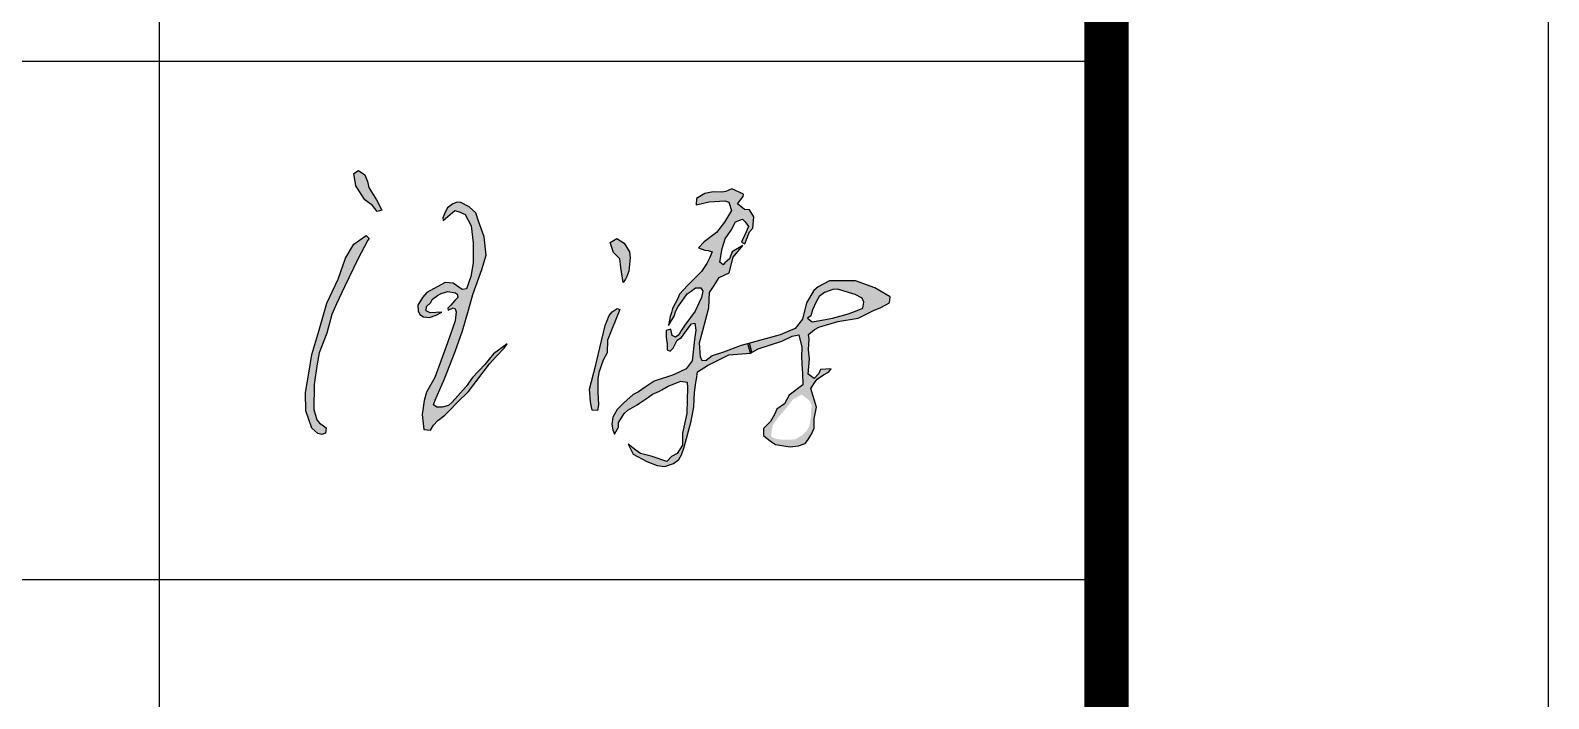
# Model space of a CAD drawing. Extents: x 1680110 to 4798266, y 269661 to 1249705.
# Drawn here: x 2473352 to 2480218, y 528211 to 531231 of the extents above; entities that cross this region are included whole.
import ezdxf

# ---------------------------------------------------------------- set-up
doc = ezdxf.new("R2010")
doc.units = 0
doc.header["$LTSCALE"] = 1000
doc.header["$MEASUREMENT"] = 0
for name, color, linetype in [('PUB_TEXT', 7, 'Continuous'), ('PUB_TITLE', 4, 'Continuous'), ('图框', 4, 'Continuous')]:
    doc.layers.add(name, color=color, linetype=linetype)

msp = doc.modelspace()

# ---------------------------------------------------------------- hatches: boundary and pattern name
at = {"layer": 'PUB_TEXT'}
h = msp.add_hatch(color=4, dxfattribs=at)
h.paths.add_polyline_path([(2474832.3, 530196.6), (2474882.9, 530291.4), (2474870.5, 530303.9), (2474815.2, 530264), (2474777, 530202), (2474744.2, 530106.1), (2474692.2, 529997.5), (2474656.8, 529871.5), (2474624.2, 529766.6), (2474611.2, 529681.2), (2474596.7, 529594.8), (2474597.3, 529510.7), (2474623.9, 529433.6), (2474652.3, 529409), (2474670, 529403.9), (2474687.1, 529410.9), (2474689.7, 529434.2), (2474671.3, 529447.5), (2474650.1, 529460.2), (2474633.9, 529517.8), (2474634.8, 529630.7), (2474648.1, 529723.4), (2474657.7, 529773.8), (2474692.7, 529862.8), (2474715.3, 529946.9), (2474735.7, 529994.4), (2474772.7, 530071.8)])
h.paths.add_polyline_path([(2474895.2, 530500.8), (2474882, 530520.1), (2474877, 530548.4), (2474863.8, 530577.8), (2474835.4, 530597.1), (2474814.1, 530583.9), (2474823.2, 530528.2), (2474864.8, 530464.3), (2474898.3, 530440), (2474920.6, 530411.6), (2474941.9, 530418.7), (2474917.5, 530465.3)])
h = msp.add_hatch(color=4, dxfattribs=at)
h.paths.add_polyline_path([(2476414.8, 529715.8), (2476511.1, 529765.2), (2476607.9, 529772.7), (2476596.5, 529815.3), (2476566.9, 529807.4), (2476486.6, 529777.3), (2476435.3, 529760.6), (2476407.4, 529739.4), (2476389.6, 529737.2), (2476381.8, 529755), (2476378.4, 529818.5), (2476392.9, 529874.3), (2476419.7, 529976.8), (2476422.7, 530045.8), (2476443.8, 530078.3), (2476467.3, 530114.5), (2476511.7, 530134.7), (2476530.2, 530206), (2476573.4, 530258.8), (2476525.3, 530229.6), (2476513.1, 530198.7), (2476492, 530180.6), (2476484.3, 530170.7), (2476470.5, 530183.9), (2476481, 530245.5), (2476494.2, 530288.4), (2476520.6, 530327.4), (2476540.4, 530364.8), (2476572.4, 530376.9), (2476583.9, 530365.4), (2476598.8, 530343.9), (2476583.4, 530306.5), (2476572.4, 530283.5), (2476568.5, 530273.6), (2476583.4, 530266.4), (2476604.3, 530320.8), (2476619.7, 530336.8), (2476623.6, 530387.4), (2476604, 530419.2), (2476581, 530422), (2476550.4, 530447), (2476575.4, 530479.7), (2476577.5, 530490.8), (2476523.9, 530515.2), (2476497.5, 530503.3), (2476478.7, 530499.2), (2476440.4, 530500.6), (2476402.1, 530493.6), (2476363.9, 530470.6), (2476362.3, 530443), (2476421.5, 530455.8), (2476491.9, 530460.6), (2476511.1, 530454.2), (2476522.3, 530417.5), (2476490.3, 530364.7), (2476455.1, 530316.8), (2476399.1, 530275.2), (2476373.5, 530248.1), (2476401.4, 530238.2), (2476417.5, 530236), (2476435.3, 530229.9), (2476423.6, 530201.6), (2476411.4, 530176.6), (2476387.5, 530141.1), (2476323.9, 530078.3), (2476287.1, 530038.7), (2476280.5, 530018.4), (2476256.5, 529974), (2476251, 529956), (2476245.8, 529938.3), (2476238, 529897.2), (2476263.1, 529939.1), (2476271.5, 529962.8), (2476281.9, 529983.4), (2476298.6, 530005.6), (2476308.5, 530020.9), (2476322.3, 530039.6), (2476339.6, 530052.4), (2476359.8, 530067.7), (2476383.5, 530066.7), (2476392.8, 530052.9), (2476387.4, 530023.8), (2476375.6, 529998.2), (2476358.3, 529961.3), (2476312, 529898.7), (2476296.2, 529876.5), (2476284.3, 529854.4), (2476268.6, 529844), (2476254.3, 529852.4), (2476247.9, 529880.5), (2476227.2, 529873.8), (2476227.2, 529844.5), (2476231.5, 529812.8), (2476231.5, 529787.2), (2476245.3, 529780.4), (2476259, 529795.3), (2476276.4, 529830.2), (2476295.8, 529843.3), (2476326.9, 529884.4), (2476341.9, 529904.3), (2476356.9, 529907.5), (2476361.8, 529875.7), (2476355, 529833.3), (2476344.9, 529737.5), (2476316.9, 529701.4), (2476260.8, 529674.7), (2476172.3, 529646), (2476132.2, 529618.5), (2476102.2, 529597.2), (2476078.6, 529585.4), (2476035.2, 529547.1), (2476006, 529517.2), (2475985.6, 529482.6), (2475981.6, 529451.2), (2475986.3, 529425.3), (2475993.4, 529406.4), (2476011.5, 529437.8), (2476012.3, 529458.3), (2476024.9, 529479.5), (2476037.5, 529499.2), (2476053.2, 529514.1), (2476095.7, 529538.5), (2476105.9, 529545.5), (2476147.7, 529573.8), (2476165, 529586.4), (2476197.2, 529599.8), (2476207.5, 529606.1), (2476235.8, 529622.6), (2476271.2, 529636.7), (2476293.2, 529645.4), (2476321.6, 529641.5), (2476323.1, 529614.7), (2476321.6, 529562.8), (2476320, 529499.9), (2476301.1, 529410.6), (2476301.1, 529356.9), (2476276.5, 529318.9), (2476250.8, 529304.4), (2476230.6, 529283.2), (2476159, 529306.6), (2476110.9, 529318.9), (2476089.7, 529333.5), (2476055, 529361.4), (2476077.4, 529315.6), (2476139.6, 529282.4), (2476186, 529263.7), (2476221.4, 529259.2), (2476259.6, 529273.6), (2476283.9, 529291.3), (2476296.6, 529312.8), (2476309.3, 529346.5), (2476340.8, 529464.8), (2476352.6, 529529.2), (2476355.8, 529594.4), (2476362, 529639.1), (2476364.4, 529654.8), (2476369.1, 529687.8)])
h.paths.add_polyline_path([(2476749.8, 529826.7), (2476797.6, 529849.3), (2476827.7, 529855.6), (2476841.3, 529798.5), (2476839.5, 529755.2), (2476842.2, 529697.9), (2476843.9, 529682.9), (2476845.7, 529629), (2476782.8, 529581.8), (2476762.5, 529543), (2476727.2, 529519.2), (2476716.6, 529494.5), (2476699, 529463.6), (2476667.2, 529431.9), (2476667.2, 529400.1), (2476677.8, 529390.4), (2476704.2, 529371.9), (2476721, 529359.6), (2476788.1, 529348.1), (2476826.1, 529353.4), (2476855.2, 529364), (2476865.8, 529377.2), (2476884.3, 529406.3), (2476895.8, 529432.8), (2476895.8, 529475.1), (2476907.3, 529528), (2476881.7, 529612.7), (2476901.1, 529642.7), (2476910.8, 529655), (2476938.2, 529673.5), (2476961.1, 529686.8), (2476973.5, 529701.8), (2476924.6, 529698.5), (2476918.1, 529680.6), (2476895.8, 529657.9), (2476869.2, 529676.7), (2476875.4, 529746.8), (2476871.6, 529787.6), (2476873.5, 529836.6), (2476871, 529856.4), (2476897.7, 529879.3), (2476918.1, 529889.9), (2477003.1, 529915.5), (2477095.6, 529930), (2477164.8, 529964.5), (2477198.3, 529979), (2477237.3, 530000.2), (2477240.6, 530026.9), (2477170.4, 530067.1), (2477083.4, 530099.4), (2477000.8, 530098.3), (2476965.1, 530098.3), (2476914.9, 530071.5), (2476894.9, 530054.8), (2476862.5, 529999.1), (2476843.5, 529925.5), (2476811.2, 529883.2), (2476742, 529854.2), (2476603.3, 529817.1), (2476614.3, 529776.1), (2476643, 529791.5)])
h.paths.add_polyline_path([(2476867, 529930.9), (2476880.8, 529940.5), (2476889.4, 529967.8), (2476905.8, 530004.5), (2476919.8, 530028.7), (2476943.3, 530045.9), (2476980.8, 530059.1), (2477001.9, 530060.7), (2477082, 530037.1), (2477112.9, 530021), (2477121.5, 530001.9), (2477116, 529974.7), (2477075.2, 529958.7), (2477045.5, 529948.8), (2476980, 529930.3), (2476931.2, 529921.6), (2476888, 529913.6)], flags=16)
h.paths.add_polyline_path([(2476821.6, 529574.4), (2476840.4, 529584.1), (2476875.8, 529557.7), (2476886.3, 529532.7), (2476882.1, 529513.2), (2476882.1, 529484.1), (2476875.1, 529443.1), (2476861.9, 529420.9), (2476845.2, 529403.5), (2476809.8, 529382), (2476749.3, 529381.3), (2476729.2, 529384.1), (2476711.8, 529388.9), (2476701.3, 529398.6), (2476709, 529445.9), (2476731.9, 529479.2), (2476761.1, 529512.6), (2476800.8, 529562.6)], flags=16)
h.paths.add_polyline_path([(2476603.3, 529817.1), (2476596.5, 529815.3), (2476607.9, 529772.7), (2476614.3, 529776.1)], flags=17)
msp.add_hatch(color=4, dxfattribs=at).paths.add_polyline_path([(2475277.8, 529959.5), (2475272.2, 529918.8), (2475237.6, 529818.8), (2475181, 529661.7), (2475142.5, 529596.3), (2475132.6, 529557.8), (2475123.7, 529495.1), (2475130.8, 529427.1), (2475161.3, 529424.4), (2475175.6, 529446.8), (2475194.5, 529468.3), (2475225.8, 529492.5), (2475247.3, 529512.2), (2475280.5, 529548), (2475333.4, 529599), (2475366.5, 529642.9), (2475428.4, 529723.5), (2475459.7, 529758.4), (2475494.7, 529795.1), (2475508.1, 529813.9), (2475445.5, 529769.3), (2475407.3, 529720.9), (2475351.9, 529662.6), (2475322.7, 529621), (2475259.7, 529549.9), (2475242.9, 529535.4), (2475214.4, 529528.7), (2475189.7, 529527.6), (2475174.6, 529538.2), (2475182.5, 529560), (2475224, 529655.4), (2475272.6, 529779.3), (2475305.9, 529872.6), (2475332.7, 529965.8), (2475352.5, 530037.9), (2475393.7, 530150.6), (2475412.6, 530215.2), (2475404, 530298.3), (2475378.3, 530368.5), (2475367, 530406.2), (2475336.2, 530433.8), (2475299.1, 530453.3), (2475282.2, 530454.5), (2475262.7, 530447.6), (2475238.8, 530429.4), (2475228.8, 530411.8), (2475217.5, 530383.6), (2475219.1, 530371.9), (2475272.1, 530416.2), (2475294.8, 530409.4), (2475318.7, 530398), (2475345.9, 530346.8), (2475354.9, 530270.5), (2475354.2, 530180.5), (2475344.1, 530118.9), (2475323.9, 530063.5), (2475304.4, 530059.9), (2475263.7, 530088.6), (2475226.9, 530091.1), (2475191.1, 530072.5), (2475145.2, 530045.8), (2475124.4, 530023.2), (2475104.4, 529989.1), (2475105.3, 529963.4), (2475113.7, 529946.2), (2475129.2, 529936.9), (2475156.3, 529933.3), (2475187.3, 529943.1), (2475212.1, 529957.2), (2475160.3, 529953.7), (2475142.1, 529963.4), (2475142.5, 529983.4), (2475160.7, 529998.9), (2475170.5, 530015.7), (2475202.1, 530040.4), (2475239.6, 530050.7), (2475279.6, 530044.7), (2475285.3, 530023.2), (2475271.5, 530009.5), (2475252.9, 529989.1), (2475240.1, 529975), (2475241.8, 529966.6), (2475270, 529980.6)])
h = msp.add_hatch(color=4, dxfattribs=at)
h.paths.add_polyline_path([(2476005.5, 529974.6), (2475983.6, 529958.3), (2475968.6, 529942.7), (2475951.1, 529897.6), (2475926.6, 529795.9), (2475909, 529719.8), (2475880.8, 529608.6), (2475885, 529551.6), (2475892.8, 529514.3), (2475916.7, 529512.9), (2475921.6, 529538.9), (2475918.1, 529595.9), (2475918.7, 529655.5), (2475922.6, 529684.2), (2475942.5, 529740.8), (2475961, 529773.6), (2475962.4, 529830.6), (2476017.9, 529969.6)])
h.paths.add_polyline_path([(2476016.9, 530198.4), (2476022.8, 530159.2), (2476032.8, 530092), (2476043.9, 530107.1), (2476048.9, 530118.1), (2476058.9, 530143.2), (2476064.9, 530202.3), (2476060.9, 530229.4), (2476036.8, 530269.5), (2476003.7, 530289.6), (2475973.6, 530272.5), (2475989.7, 530226.4)])

# ---------------------------------------------------------------- linework, layer by layer
at = {"layer": 'PUB_TEXT', "color": 4}
for p, q in [((2476607.9, 529772.7), (2476596.5, 529815.3)), ((2476614.3, 529776.1), (2476603.3, 529817.1))]:
    msp.add_line(p, q, dxfattribs=at)
for points in [[(2474864.8, 530464.3), (2474823.2, 530528.2), (2474814.1, 530583.9), (2474835.4, 530597.1), (2474863.8, 530577.8), (2474877, 530548.4), (2474882, 530520.1), (2474895.2, 530500.8), (2474917.5, 530465.3), (2474941.9, 530418.7), (2474920.6, 530411.6), (2474898.3, 530440), (2474864.8, 530464.3)], [(2475219.1, 530371.9), (2475272.1, 530416.2), (2475294.8, 530409.4), (2475318.7, 530398), (2475345.9, 530346.8), (2475354.9, 530270.5), (2475354.2, 530180.5), (2475344.1, 530118.9), (2475323.9, 530063.5), (2475304.4, 530059.9), (2475263.7, 530088.6), (2475226.9, 530091.1), (2475191.1, 530072.5), (2475145.2, 530045.8), (2475124.4, 530023.2), (2475104.4, 529989.1), (2475105.3, 529963.4), (2475113.7, 529946.2), (2475129.2, 529936.9), (2475156.3, 529933.3), (2475187.3, 529943.1), (2475212.1, 529957.2), (2475160.3, 529953.7), (2475142.1, 529963.4), (2475142.5, 529983.4), (2475160.7, 529998.9), (2475170.5, 530015.7), (2475192.6, 530033), (2475209, 530042.3), (2475239.6, 530050.7), (2475275.1, 530045.4), (2475281.3, 530038.3), (2475285.3, 530023.2), (2475271.5, 530009.5), (2475252.9, 529989.1), (2475240.1, 529975), (2475241.8, 529966.6), (2475263.1, 529977.2), (2475272.9, 529972.8), (2475277.8, 529959.5), (2475272.2, 529918.8), (2475237.6, 529818.8), (2475181, 529661.7), (2475142.5, 529596.3), (2475132.6, 529557.8), (2475123.7, 529495.1), (2475130.8, 529427.1), (2475161.3, 529424.4), (2475175.6, 529446.8), (2475194.5, 529468.3), (2475225.8, 529492.5), (2475247.3, 529512.2), (2475280.5, 529548), (2475333.4, 529599), (2475366.5, 529642.9), (2475428.4, 529723.5), (2475459.7, 529758.4), (2475494.7, 529795.1), (2475508.1, 529813.9), (2475445.5, 529769.3), (2475407.3, 529720.9), (2475351.9, 529662.6), (2475322.7, 529621), (2475259.7, 529549.9), (2475242.9, 529535.4), (2475214.4, 529528.7), (2475189.7, 529527.6), (2475174.6, 529538.2), (2475182.5, 529560), (2475224, 529655.4), (2475272.6, 529779.3), (2475305.9, 529872.6), (2475332.7, 529965.8), (2475352.5, 530037.9), (2475393.7, 530150.6), (2475412.6, 530215.2), (2475404, 530298.3), (2475378.3, 530368.5), (2475367, 530406.2), (2475336.2, 530433.8), (2475299.1, 530453.3), (2475282.2, 530454.5), (2475262.7, 530447.6), (2475238.8, 530429.4), (2475228.8, 530411.8), (2475217.5, 530383.6), (2475217.5, 530383.6), (2475219.1, 530371.9)], [(2474878.4, 530283), (2474832.3, 530196.6), (2474772.7, 530071.8), (2474735.7, 529994.4), (2474715.3, 529946.9), (2474692.7, 529862.8), (2474657.7, 529773.8), (2474648.1, 529723.4), (2474634.8, 529630.7), (2474633.9, 529517.8), (2474647.3, 529470.3), (2474658.7, 529455.1), (2474671.3, 529447.5), (2474689.7, 529434.2), (2474689.7, 529434.2), (2474687.1, 529410.9), (2474670, 529403.9), (2474652.3, 529409), (2474623.9, 529433.6), (2474597.3, 529510.7), (2474596.7, 529594.8), (2474611.2, 529681.2), (2474624.2, 529766.6), (2474656.8, 529871.5), (2474692.2, 529997.5), (2474744.2, 530106.1), (2474777, 530202), (2474815.2, 530264), (2474870.5, 530303.9), (2474884.5, 530289.9), (2474878.4, 530283)], [(2476032.8, 530092), (2476022.8, 530159.2), (2476016.9, 530198.4), (2475989.7, 530226.4), (2475973.6, 530272.5), (2476003.7, 530289.6), (2476036.8, 530269.5), (2476060.9, 530229.4), (2476064.9, 530202.3), (2476058.9, 530143.2), (2476048.9, 530118.1), (2476043.9, 530107.1), (2476032.8, 530092)], [(2476867, 529930.9), (2476888, 529913.6), (2476931.2, 529921.6), (2476980, 529930.3), (2477045.5, 529948.8), (2477075.2, 529958.7), (2477116, 529974.7), (2477121.5, 530001.9), (2477112.9, 530021), (2477082, 530037.1), (2477001.9, 530060.7), (2476980.8, 530059.1), (2476943.3, 530045.9), (2476919.8, 530028.7), (2476905.8, 530004.5), (2476889.4, 529967.8), (2476880.8, 529940.5), (2476867, 529930.9)], [(2476017.9, 529969.6), (2475962.4, 529830.6), (2475961, 529773.6), (2475942.5, 529740.8), (2475922.6, 529684.2), (2475918.7, 529655.5), (2475918.1, 529595.9), (2475921.6, 529538.9), (2475916.7, 529512.9), (2475916.7, 529512.9), (2475892.8, 529514.3), (2475885, 529551.6), (2475880.8, 529608.6), (2475909, 529719.8), (2475926.6, 529795.9), (2475951.1, 529897.6), (2475968.6, 529942.7), (2475983.6, 529958.3), (2476005.5, 529974.6), (2476017.9, 529969.6)]]:
    msp.add_lwpolyline(points, dxfattribs=at)
msp.add_lwpolyline([(2476362.3, 530443), (2476421.5, 530455.8), (2476491.9, 530460.6), (2476511.1, 530454.2), (2476522.3, 530417.5), (2476490.3, 530364.7), (2476455.1, 530316.8), (2476399.1, 530275.2), (2476399.1, 530275.2), (2476373.5, 530248.1), (2476401.4, 530238.2), (2476417.5, 530236), (2476435.3, 530229.9), (2476423.6, 530201.6), (2476411.4, 530176.6), (2476387.5, 530141.1), (2476323.9, 530078.3), (2476287.1, 530038.7), (2476280.5, 530018.4), (2476256.5, 529974), (2476251, 529956), (2476245.8, 529938.3), (2476238, 529897.2), (2476263.1, 529939.1), (2476271.5, 529962.8), (2476281.9, 529983.4), (2476298.6, 530005.6), (2476308.5, 530020.9), (2476322.3, 530039.6), (2476339.6, 530052.4), (2476359.8, 530067.7), (2476383.5, 530066.7), (2476392.8, 530052.9), (2476387.4, 530023.8), (2476375.6, 529998.2), (2476358.3, 529961.3), (2476312, 529898.7), (2476296.2, 529876.5), (2476284.3, 529854.4), (2476268.6, 529844), (2476254.3, 529852.4), (2476247.9, 529880.5), (2476227.2, 529873.8), (2476227.2, 529844.5), (2476231.5, 529812.8), (2476231.5, 529787.2), (2476245.3, 529780.4), (2476259, 529795.3), (2476276.4, 529830.2), (2476295.8, 529843.3), (2476326.9, 529884.4), (2476341.9, 529904.3), (2476356.9, 529907.5), (2476361.8, 529875.7), (2476355, 529833.3), (2476344.9, 529737.5), (2476316.9, 529701.4), (2476260.8, 529674.7), (2476172.3, 529646), (2476132.2, 529618.5), (2476102.2, 529597.2), (2476078.6, 529585.4), (2476035.2, 529547.1), (2476006, 529517.2), (2475985.6, 529482.6), (2475981.6, 529451.2), (2475986.3, 529425.3), (2475993.4, 529406.4), (2475993.4, 529406.4), (2476011.5, 529437.8), (2476012.3, 529458.3), (2476024.9, 529479.5), (2476037.5, 529499.2), (2476053.2, 529514.1), (2476095.7, 529538.5), (2476105.9, 529545.5), (2476147.7, 529573.8), (2476165, 529586.4), (2476197.2, 529599.8), (2476207.5, 529606.1), (2476235.8, 529622.6), (2476271.2, 529636.7), (2476293.2, 529645.4), (2476321.6, 529641.5), (2476323.1, 529614.7), (2476321.6, 529562.8), (2476320, 529499.9), (2476301.1, 529410.6), (2476301.1, 529356.9), (2476276.5, 529318.9), (2476250.8, 529304.4), (2476230.6, 529283.2), (2476159, 529306.6), (2476110.9, 529318.9), (2476089.7, 529333.5), (2476055, 529361.4), (2476055, 529361.4), (2476077.4, 529315.6), (2476139.6, 529282.4), (2476186, 529263.7), (2476221.4, 529259.2), (2476259.6, 529273.6), (2476283.9, 529291.3), (2476296.6, 529312.8), (2476309.3, 529346.5), (2476340.8, 529464.8), (2476352.6, 529529.2), (2476355.8, 529594.4), (2476362, 529639.1), (2476364.4, 529654.8), (2476369.1, 529687.8), (2476414.8, 529715.8), (2476511.1, 529765.2), (2476607.9, 529772.7), (2476643, 529791.5), (2476749.8, 529826.7), (2476797.6, 529849.3), (2476827.7, 529855.6), (2476841.3, 529798.5), (2476839.5, 529755.2), (2476842.2, 529697.9), (2476843.9, 529682.9), (2476845.7, 529629), (2476782.8, 529581.8), (2476762.5, 529543), (2476727.2, 529519.2), (2476716.6, 529494.5), (2476699, 529463.6), (2476667.2, 529431.9), (2476667.2, 529400.1), (2476677.8, 529390.4), (2476704.2, 529371.9), (2476721, 529359.6), (2476788.1, 529348.1), (2476826.1, 529353.4), (2476855.2, 529364), (2476865.8, 529377.2), (2476884.3, 529406.3), (2476895.8, 529432.8), (2476895.8, 529475.1), (2476907.3, 529528), (2476881.7, 529612.7), (2476901.1, 529642.7), (2476910.8, 529655), (2476938.2, 529673.5), (2476961.1, 529686.8), (2476973.5, 529701.8), (2476924.6, 529698.5), (2476918.1, 529680.6), (2476895.8, 529657.9), (2476869.2, 529676.7), (2476875.4, 529746.8), (2476871.6, 529787.6), (2476873.5, 529836.6), (2476871, 529856.4), (2476897.7, 529879.3), (2476918.1, 529889.9), (2477003.1, 529915.5), (2477095.6, 529930), (2477164.8, 529964.5), (2477198.3, 529979), (2477237.3, 530000.2), (2477240.6, 530026.9), (2477170.4, 530067.1), (2477170.4, 530067.1), (2477083.4, 530099.4), (2477000.8, 530098.3), (2476965.1, 530098.3), (2476914.9, 530071.5), (2476894.9, 530054.8), (2476862.5, 529999.1), (2476843.5, 529925.5), (2476843.5, 529925.5), (2476811.2, 529883.2), (2476742, 529854.2), (2476566.9, 529807.4), (2476486.6, 529777.3), (2476435.3, 529760.6), (2476407.4, 529739.4), (2476389.6, 529737.2), (2476381.8, 529755), (2476378.4, 529818.5), (2476392.9, 529874.3), (2476419.7, 529976.8), (2476422.7, 530045.8), (2476443.8, 530078.3), (2476467.3, 530114.5), (2476511.7, 530134.7), (2476530.2, 530206), (2476573.4, 530258.8), (2476525.3, 530229.6), (2476513.1, 530198.7), (2476492, 530180.6), (2476484.3, 530170.7), (2476470.5, 530183.9), (2476481, 530245.5), (2476494.2, 530288.4), (2476520.6, 530327.4), (2476540.4, 530364.8), (2476572.4, 530376.9), (2476583.9, 530365.4), (2476598.8, 530343.9), (2476583.4, 530306.5), (2476572.4, 530283.5), (2476568.5, 530273.6), (2476583.4, 530266.4), (2476604.3, 530320.8), (2476619.7, 530336.8), (2476623.6, 530387.4), (2476604, 530419.2), (2476581, 530422), (2476550.4, 530447), (2476575.4, 530479.7), (2476577.5, 530490.8), (2476523.9, 530515.2), (2476497.5, 530503.3), (2476478.7, 530499.2), (2476440.4, 530500.6), (2476402.1, 530493.6), (2476363.9, 530470.6), (2476362.3, 530443)], close=True, dxfattribs=at)
at = {"layer": 'PUB_TITLE'}
msp.add_lwpolyline([(2361418.2, 473232.4), (2480218.2, 473232.4), (2480218.2, 557232.4), (2361418.2, 557232.4)], close=True, dxfattribs=at)
at = {"layer": 'PUB_TITLE', "const_width": 200}
msp.add_lwpolyline([(2366418.2, 475232.4), (2478218.2, 475232.4), (2478218.2, 555232.4), (2366418.2, 555232.4)], close=True, dxfattribs=at)
at = {"layer": '图框', "color": 0}
for p, q in [((2466818.2, 531092.1), (2478174.2, 531092.1)), ((2466818.2, 528749.5), (2478174.2, 528749.5))]:
    msp.add_line(p, q, dxfattribs=at)
at = {"layer": '图框', "color": 4, "const_width": 197.2}
msp.add_lwpolyline([(2466818.2, 555232.4), (2478218.2, 555232.4), (2478218.2, 475232.4), (2466818.2, 475232.4)], close=True, dxfattribs=at)
at = {"layer": '图框', "color": 0}
msp.add_lwpolyline([(2473936.1, 524454.8), (2473936.1, 537729.5)], dxfattribs=at)

doc.saveas('drawing.dxf')
